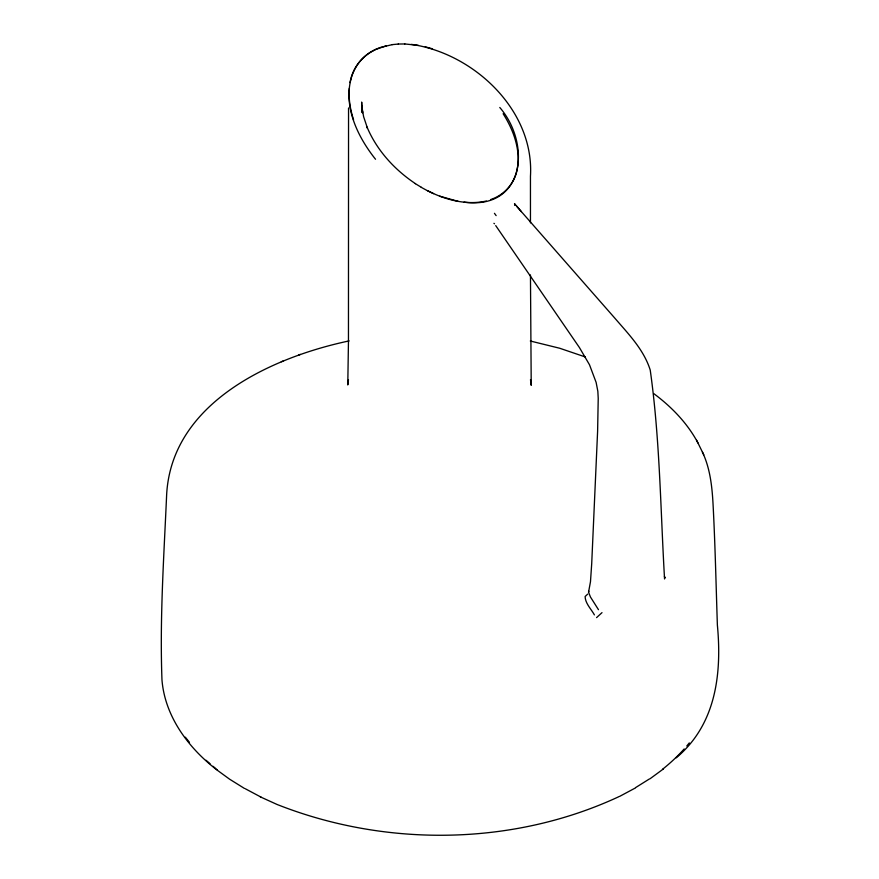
<?xml version="1.0" encoding="UTF-8"?>
<svg xmlns="http://www.w3.org/2000/svg" width="879" height="879" viewBox="0 0 879 879"><rect width="100%" height="100%" fill="white"/><g stroke="black" fill="none" stroke-linecap="round" stroke-linejoin="round"><path stroke-width="1.32" d="M664.557 578.964C660.481 509.402 659.964 439.039 650.229 370.07C643.813 349.534 628.276 333.822 614.608 317.901L516.511 206.115M514.709 205.444L514.567 203.631L521.313 211.619M349.359 88.208C348.436 98.877 350.249 109.611 353.567 119.753M598.478 609.685L590.468 597.028L588.556 592.182L590.479 581.722L591.71 563.626L597.61 431.237L598.225 398.396L597.841 391.276L596.116 382.376L589.49 364.752L579.448 347.59L495.712 225.595M348.447 379.827L347.776 384.958L348.458 341.7L348.545 107.974M349.93 82.593L351.303 77.143A81.428 60.222 36.8 0 1 358.654 62.848A79.582 58.849 37.1 0 1 366.071 55.289A79.582 58.849 37 0 1 380.541 47.422L392.188 44.653M588.556 592.182L588.842 591.27M676.226 757.83C716.143 724.439 721.945 673.512 717.374 625.046C716.055 585.425 715.209 545.782 713.155 506.194C712.221 487.79 710.408 468.903 702.409 452.037M596.566 617.618L602.005 612.641M650.01 778.783L663.425 768.927M587.677 594.116L585.117 596.522C585.249 603.39 591.182 609.059 594.402 614.893M635.638 787.584L649.152 779.113M619.398 796.517L635.308 788.002M349.128 340.909C271.237 357.379 171.801 402.736 166.658 494.35C163.944 556.099 159.681 618.047 161.967 679.83C164.802 715.814 187.721 747.029 215.399 768.751M618.662 796.781C512.886 845.928 386.266 847.312 278.061 804.856M490.768 199.522C504.304 195.094 514.808 183.107 517.27 169.065A78.539 58.047 37.1 0 0 517.951 153.561C516.577 139.278 510.776 125.763 503.129 113.743M281.302 361.73L282.961 361.093M298.816 354.951L300.288 354.391M386.277 45.774L375.498 49.554L370.674 52.18A78.231 57.838 36.9 0 0 358.885 62.805A81.055 59.948 36.8 0 0 351.545 77.055C342.832 106.315 357.555 136.695 375.531 159.264M486.34 201.038C463.914 205.972 440.665 198.467 421.261 187.326M392.045 44.642L398.385 44.049M398.264 44.038L404.834 43.961M404.725 43.95L418.338 45.345M464.035 202.148C524.598 210.246 531.542 144.288 499.788 107.48M411.416 44.379C473.781 53.322 534.487 110.282 530.455 176.294L530.455 222.892M458.267 201.401L439.753 196.193M530.301 341.008L559.703 348.249L585.37 356.973M425.26 46.818L432.336 48.784M494.503 223.76L493.91 223.321M260.338 796.879L277.401 804.626M427.458 190.688L433.589 193.644M245.175 788.683L261.074 797.143M415.262 183.612L421.404 187.359M244.373 788.386L229.617 779.201L216.135 769.378M415.459 183.667C394.583 169.757 376.86 150.375 367.048 127.114L367.433 128.125L363.62 116.709L361.687 105.623L362.5 111.743M653.668 393.539C671.512 406.768 687.466 423.228 697.948 442.95M206.016 760.247L210.037 763.708M213.037 766.301L217.058 769.751M664.403 576.558L665.436 577.778M185.337 737.184L189.468 742.326M494.448 213.311L496.13 215.619M696.607 440.247L703.771 454.817M530.498 379.64L531.224 385.31L530.455 274.94M362.412 111.117L362.653 112.842M361.917 107.381L361.665 102.063L361.774 112.479M689.301 742.909A276.358 159.549 0 0 1 686.763 745.985M684.192 748.941A276.358 159.549 0 0 1 662.513 769.312"/></g></svg>
